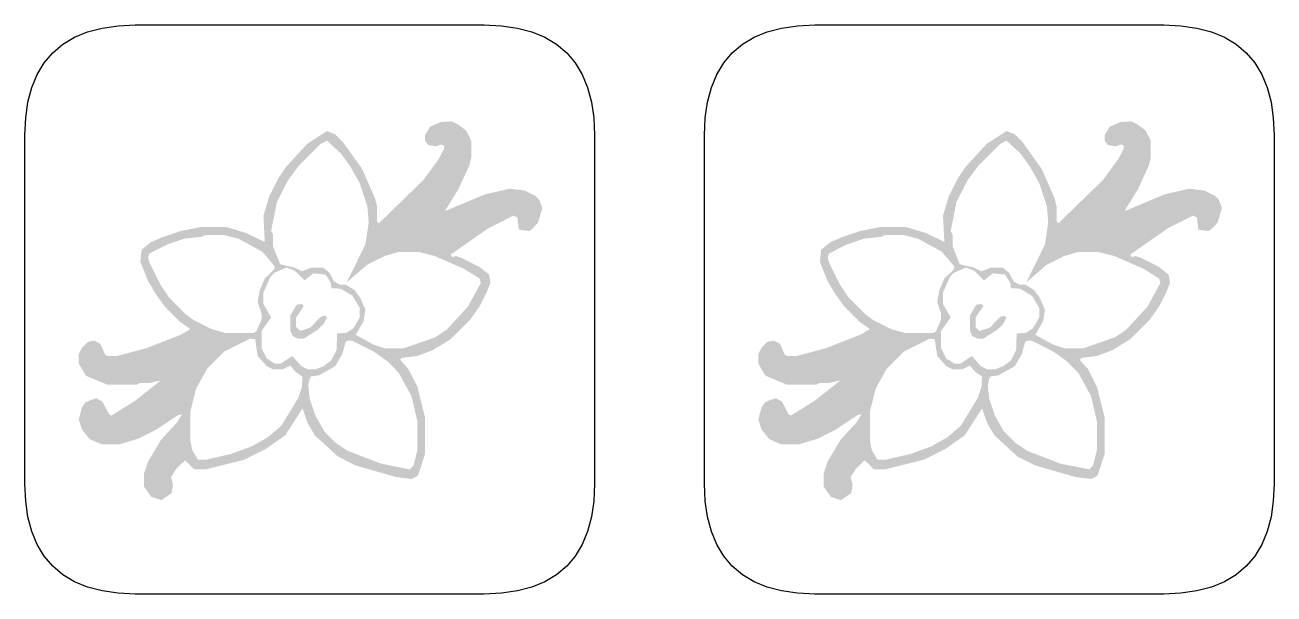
# Model space of a CAD drawing. Header units: millimetres. Extents: x 4 to 299, y 4 to 69.
# Drawn here: x 3.86 to 46.14, y 3.86 to 23.14 of the extents above; entities that cross this region are included whole.
import ezdxf

# ---------------------------------------------------------------- set-up
doc = ezdxf.new("R2010")
doc.units = ezdxf.units.MM
doc.layers.add('CUT', color=1, linetype='Continuous')
doc.layers.add('RASTER', color=7, linetype='Continuous')

msp = doc.modelspace()

# ---------------------------------------------------------------- hatches: boundary and pattern name
at = {"layer": 'RASTER'}
h = msp.add_hatch(color=7, dxfattribs=at)
h.paths.add_polyline_path([(17.944, 19.851), (18.315, 19.871), (18.53, 19.76), (18.791, 19.565), (18.966, 19.22), (18.966, 18.633), (18.901, 18.373), (18.53, 17.572), (18.074, 16.83), (19.422, 17.396), (20.269, 17.592), (20.79, 17.526), (21.135, 17.351), (21.265, 17.22), (21.376, 16.94), (21.226, 16.439), (21.005, 16.205), (20.92, 16.159), (20.575, 16.205), (20.529, 16.615), (20.399, 16.68), (19.533, 16.244), (18.27, 15.358), (18.335, 15.267), (18.445, 15.313), (18.641, 15.247), (19.246, 14.941), (19.572, 14.681), (19.618, 14.401), (19.487, 14.075), (19.246, 13.6), (18.921, 13.144), (18.27, 12.493), (17.664, 12.122), (17.143, 11.926), (16.622, 11.861), (16.557, 11.796), (16.837, 11.49), (17.143, 10.885), (17.404, 9.843), (17.404, 8.605), (17.163, 7.87), (16.948, 7.759), (16.427, 7.824), (15.059, 8.215), (14.454, 8.521), (13.672, 9.237), (13.431, 9.647), (13.256, 10.149), (12.67, 9.237), (12.018, 8.781), (11.283, 8.41), (9.98, 8.085), (9.59, 8.085), (9.283, 8.391), (8.984, 8.104), (8.808, 7.824), (8.873, 7.564), (8.828, 7.284), (8.483, 7.043), (8.137, 7.153), (7.896, 7.498), (7.896, 7.954), (8.027, 8.345), (8.463, 9.081), (9.023, 9.693), (9.179, 9.953), (9.049, 9.927), (8.307, 9.432), (7.701, 9.126), (7.05, 8.931), (6.464, 8.931), (6.054, 9.107), (5.793, 9.432), (5.683, 9.778), (5.793, 10.188), (5.897, 10.344), (6.073, 10.429), (6.269, 10.494), (6.483, 10.383), (6.705, 9.953), (6.79, 9.908), (7.59, 10.409), (8.463, 11.099), (8.092, 11.015), (7.766, 11.015), (7.636, 10.95), (6.659, 10.95), (5.923, 11.256), (5.683, 11.666), (5.683, 11.992), (5.793, 12.206), (5.989, 12.402), (6.203, 12.447), (6.418, 12.337), (6.575, 11.972), (6.659, 11.926), (6.985, 11.926), (7.962, 12.187), (9.134, 12.643), (9.459, 12.838), (9.114, 13.079), (8.593, 13.6), (8.268, 14.056), (8.027, 14.466), (7.766, 15.117), (7.812, 15.527), (8.137, 15.788), (8.548, 15.964), (9.134, 16.159), (9.785, 16.289), (10.697, 16.289), (11.348, 16.094), (11.979, 15.788), (11.934, 16.68), (12.129, 17.331), (12.435, 17.937), (12.696, 18.327), (13.412, 19.109), (14.083, 19.545), (14.363, 19.434), (14.623, 19.174), (15.274, 18.262), (15.711, 17.266), (15.776, 17.006), (15.776, 16.485), (15.841, 16.42), (17.358, 17.898), (17.879, 18.614), (18.055, 18.959), (18.035, 19.07), (17.925, 19.089), (17.794, 19.024), (17.514, 19.07), (17.404, 19.22), (17.404, 19.415), (17.579, 19.695)])
h.paths.add_polyline_path([(14.083, 19.22), (13.868, 19.109), (13.151, 18.393), (12.761, 17.872), (12.39, 17.136), (12.194, 16.159), (12.259, 16.029), (12.259, 15.638), (12.5, 15.033), (12.976, 14.922), (13.236, 14.792), (13.562, 14.922), (13.952, 14.922), (14.167, 14.746), (14.324, 14.446), (14.538, 14.336), (14.734, 14.336), (15.014, 14.16), (15.209, 13.899), (15.385, 13.489), (15.32, 13.099), (15.059, 12.643), (15.645, 12.317), (16.036, 12.187), (16.687, 12.187), (17.749, 12.558), (18.139, 12.819), (18.856, 13.6), (19.292, 14.401), (19.246, 14.551), (18.725, 14.876), (17.729, 15.313), (17.208, 15.443), (16.492, 15.443), (16.036, 15.313), (15.431, 15.006), (14.753, 14.42), (15.385, 15.703), (15.496, 16.439), (15.45, 17.006), (15.19, 17.787), (14.884, 18.327), (14.558, 18.783)], flags=0)
h.paths.add_polyline_path([(9.98, 16.029), (9.85, 15.964), (9.264, 15.899), (8.678, 15.703), (8.072, 15.397), (8.027, 15.247), (8.092, 15.052), (8.463, 14.316), (8.723, 13.926), (9.31, 13.339), (9.57, 13.144), (10.176, 12.838), (10.631, 12.708), (11.608, 12.708), (11.693, 12.753), (11.869, 13.164), (11.869, 13.359), (11.738, 13.75), (11.804, 14.14), (11.979, 14.551), (12.279, 14.837), (12.324, 14.922), (12.279, 15.006), (11.888, 15.462), (11.087, 15.899), (10.566, 16.029)], flags=0)
h.paths.add_polyline_path([(12.715, 14.922), (12.305, 14.746), (12.175, 14.616), (11.934, 14.075), (11.934, 13.685), (12.194, 13.229), (11.869, 12.773), (11.869, 12.187), (12.044, 11.842), (12.324, 11.666), (12.52, 11.666), (12.911, 11.926), (13.217, 11.581), (13.431, 11.471), (13.692, 11.471), (13.972, 11.581), (14.232, 11.777), (14.408, 12.122), (14.428, 12.688), (14.734, 12.708), (14.975, 12.858), (15.19, 13.229), (15.19, 13.554), (14.949, 13.965), (14.538, 14.206), (14.232, 14.225), (14.213, 14.401), (14.037, 14.681), (13.627, 14.726), (13.321, 14.486), (12.995, 14.811)], flags=0)
h.paths.add_polyline_path([(13.06, 13.665), (13.236, 13.685), (13.301, 13.619), (13.041, 13.229), (13.041, 12.903), (13.171, 12.773), (13.516, 12.884), (13.868, 13.248), (14.017, 13.294), (14.083, 13.229), (13.972, 13.014), (13.777, 12.819), (13.301, 12.512), (13.106, 12.512), (12.93, 12.597), (12.845, 12.773), (12.845, 13.294)], flags=0)
h.paths.add_polyline_path([(11.478, 12.512), (10.612, 12.076), (10.026, 11.49), (9.655, 10.819), (9.459, 10.038), (9.459, 9.061), (9.524, 8.736), (9.72, 8.41), (9.98, 8.41), (10.827, 8.605), (11.543, 8.866), (12.084, 9.172), (12.539, 9.563), (13.106, 10.494), (13.236, 10.885), (13.256, 11.23), (13.021, 11.386), (12.845, 11.601), (12.585, 11.471), (12.259, 11.471), (12.044, 11.581), (11.738, 11.926), (11.654, 12.493)], flags=0)
h.paths.add_polyline_path([(14.799, 12.447), (14.714, 12.402), (14.604, 11.992), (14.363, 11.581), (13.822, 11.275), (13.542, 11.23), (13.497, 11.145), (13.451, 10.93), (13.497, 10.494), (13.692, 9.908), (13.998, 9.367), (14.389, 8.977), (14.779, 8.716), (15.906, 8.28), (16.883, 8.085), (17.013, 8.215), (17.143, 8.736), (17.143, 9.712), (16.948, 10.559), (16.511, 11.36), (16.121, 11.751), (15.665, 12.076), (14.929, 12.447)], flags=0)
h = msp.add_hatch(color=7, dxfattribs=at)
h.paths.add_polyline_path([(40.944, 19.851), (41.316, 19.871), (41.53, 19.76), (41.791, 19.565), (41.967, 19.22), (41.967, 18.633), (41.902, 18.373), (41.53, 17.572), (41.075, 16.83), (42.423, 17.396), (43.269, 17.592), (43.79, 17.526), (44.135, 17.351), (44.265, 17.22), (44.376, 16.94), (44.226, 16.439), (44.005, 16.205), (43.92, 16.159), (43.575, 16.205), (43.53, 16.615), (43.399, 16.68), (42.533, 16.244), (41.27, 15.358), (41.335, 15.267), (41.446, 15.313), (41.641, 15.247), (42.247, 14.941), (42.572, 14.681), (42.618, 14.401), (42.488, 14.075), (42.247, 13.6), (41.921, 13.144), (41.27, 12.493), (40.664, 12.122), (40.143, 11.926), (39.623, 11.861), (39.557, 11.796), (39.837, 11.49), (40.143, 10.885), (40.404, 9.843), (40.404, 8.605), (40.163, 7.87), (39.948, 7.759), (39.427, 7.824), (38.06, 8.215), (37.454, 8.521), (36.673, 9.237), (36.432, 9.647), (36.256, 10.149), (35.67, 9.237), (35.019, 8.781), (34.283, 8.41), (32.981, 8.085), (32.59, 8.085), (32.284, 8.391), (31.984, 8.104), (31.808, 7.824), (31.874, 7.564), (31.828, 7.284), (31.483, 7.043), (31.138, 7.153), (30.897, 7.498), (30.897, 7.954), (31.027, 8.345), (31.463, 9.081), (32.023, 9.693), (32.18, 9.953), (32.049, 9.927), (31.307, 9.432), (30.702, 9.126), (30.05, 8.931), (29.464, 8.931), (29.054, 9.107), (28.794, 9.432), (28.683, 9.778), (28.794, 10.188), (28.898, 10.344), (29.074, 10.429), (29.269, 10.494), (29.484, 10.383), (29.705, 9.953), (29.79, 9.908), (30.591, 10.409), (31.463, 11.099), (31.092, 11.015), (30.767, 11.015), (30.636, 10.95), (29.66, 10.95), (28.924, 11.256), (28.683, 11.666), (28.683, 11.992), (28.794, 12.206), (28.989, 12.402), (29.204, 12.447), (29.419, 12.337), (29.575, 11.972), (29.66, 11.926), (29.985, 11.926), (30.962, 12.187), (32.134, 12.643), (32.46, 12.838), (32.115, 13.079), (31.594, 13.6), (31.268, 14.056), (31.027, 14.466), (30.767, 15.117), (30.812, 15.527), (31.138, 15.788), (31.548, 15.964), (32.134, 16.159), (32.785, 16.289), (33.697, 16.289), (34.348, 16.094), (34.98, 15.788), (34.934, 16.68), (35.129, 17.331), (35.436, 17.937), (35.696, 18.327), (36.412, 19.109), (37.083, 19.545), (37.363, 19.434), (37.623, 19.174), (38.275, 18.262), (38.711, 17.266), (38.776, 17.006), (38.776, 16.485), (38.841, 16.42), (40.358, 17.898), (40.879, 18.614), (41.055, 18.959), (41.036, 19.07), (40.925, 19.089), (40.795, 19.024), (40.515, 19.07), (40.404, 19.22), (40.404, 19.415), (40.58, 19.695)])
h.paths.add_polyline_path([(37.083, 19.22), (36.868, 19.109), (36.152, 18.393), (35.761, 17.872), (35.39, 17.136), (35.195, 16.159), (35.26, 16.029), (35.26, 15.638), (35.501, 15.033), (35.976, 14.922), (36.236, 14.792), (36.562, 14.922), (36.953, 14.922), (37.168, 14.746), (37.324, 14.446), (37.539, 14.336), (37.734, 14.336), (38.014, 14.16), (38.21, 13.899), (38.385, 13.489), (38.32, 13.099), (38.06, 12.643), (38.646, 12.317), (39.036, 12.187), (39.688, 12.187), (40.749, 12.558), (41.14, 12.819), (41.856, 13.6), (42.292, 14.401), (42.247, 14.551), (41.726, 14.876), (40.73, 15.313), (40.209, 15.443), (39.492, 15.443), (39.036, 15.313), (38.431, 15.006), (37.754, 14.42), (38.385, 15.703), (38.496, 16.439), (38.45, 17.006), (38.19, 17.787), (37.884, 18.327), (37.558, 18.783)], flags=0)
h.paths.add_polyline_path([(32.981, 16.029), (32.85, 15.964), (32.264, 15.899), (31.678, 15.703), (31.073, 15.397), (31.027, 15.247), (31.092, 15.052), (31.463, 14.316), (31.724, 13.926), (32.31, 13.339), (32.57, 13.144), (33.176, 12.838), (33.632, 12.708), (34.609, 12.708), (34.693, 12.753), (34.869, 13.164), (34.869, 13.359), (34.739, 13.75), (34.804, 14.14), (34.98, 14.551), (35.279, 14.837), (35.325, 14.922), (35.279, 15.006), (34.889, 15.462), (34.088, 15.899), (33.567, 16.029)], flags=0)
h.paths.add_polyline_path([(35.716, 14.922), (35.305, 14.746), (35.175, 14.616), (34.934, 14.075), (34.934, 13.685), (35.195, 13.229), (34.869, 12.773), (34.869, 12.187), (35.045, 11.842), (35.325, 11.666), (35.52, 11.666), (35.911, 11.926), (36.217, 11.581), (36.432, 11.471), (36.692, 11.471), (36.972, 11.581), (37.233, 11.777), (37.409, 12.122), (37.428, 12.688), (37.734, 12.708), (37.975, 12.858), (38.19, 13.229), (38.19, 13.554), (37.949, 13.965), (37.539, 14.206), (37.233, 14.225), (37.213, 14.401), (37.037, 14.681), (36.627, 14.726), (36.321, 14.486), (35.996, 14.811)], flags=0)
h.paths.add_polyline_path([(36.061, 13.665), (36.236, 13.685), (36.302, 13.619), (36.041, 13.229), (36.041, 12.903), (36.171, 12.773), (36.516, 12.884), (36.868, 13.248), (37.018, 13.294), (37.083, 13.229), (36.972, 13.014), (36.777, 12.819), (36.302, 12.512), (36.106, 12.512), (35.93, 12.597), (35.846, 12.773), (35.846, 13.294)], flags=0)
h.paths.add_polyline_path([(34.478, 12.512), (33.612, 12.076), (33.026, 11.49), (32.655, 10.819), (32.46, 10.038), (32.46, 9.061), (32.525, 8.736), (32.72, 8.41), (32.981, 8.41), (33.827, 8.605), (34.543, 8.866), (35.084, 9.172), (35.54, 9.563), (36.106, 10.494), (36.236, 10.885), (36.256, 11.23), (36.022, 11.386), (35.846, 11.601), (35.585, 11.471), (35.26, 11.471), (35.045, 11.581), (34.739, 11.926), (34.654, 12.493)], flags=0)
h.paths.add_polyline_path([(37.799, 12.447), (37.715, 12.402), (37.604, 11.992), (37.363, 11.581), (36.823, 11.275), (36.543, 11.23), (36.497, 11.145), (36.451, 10.93), (36.497, 10.494), (36.692, 9.908), (36.998, 9.367), (37.389, 8.977), (37.78, 8.716), (38.906, 8.28), (39.883, 8.085), (40.013, 8.215), (40.143, 8.736), (40.143, 9.712), (39.948, 10.559), (39.512, 11.36), (39.121, 11.751), (38.665, 12.076), (37.93, 12.447)], flags=0)

# ---------------------------------------------------------------- linework, layer by layer
at = {"layer": 'CUT'}
for points in [[(3.863, 19.404), (3.888, 19.988), (3.965, 20.528), (4.094, 21.019), (4.277, 21.462), (4.513, 21.856), (4.802, 22.198), (5.145, 22.488), (5.538, 22.724), (5.981, 22.906), (6.472, 23.035), (7.012, 23.112), (7.597, 23.138), (19.404, 23.138), (19.988, 23.112), (20.528, 23.035), (21.019, 22.906), (21.462, 22.724), (21.856, 22.488), (22.198, 22.198), (22.488, 21.856), (22.724, 21.462), (22.906, 21.019), (23.035, 20.528), (23.112, 19.988), (23.138, 19.404), (23.138, 7.597), (23.112, 7.012), (23.035, 6.472), (22.906, 5.981), (22.724, 5.538), (22.488, 5.144), (22.198, 4.802), (21.856, 4.513), (21.462, 4.277), (21.019, 4.094), (20.528, 3.965), (19.988, 3.888), (19.404, 3.862), (7.597, 3.862), (7.012, 3.888), (6.472, 3.965), (5.981, 4.094), (5.538, 4.277), (5.145, 4.513), (4.802, 4.802), (4.513, 5.144), (4.277, 5.538), (4.094, 5.981), (3.965, 6.472), (3.888, 7.012), (3.863, 7.597)], [(26.863, 19.404), (26.888, 19.988), (26.965, 20.528), (27.095, 21.019), (27.277, 21.462), (27.513, 21.856), (27.803, 22.198), (28.145, 22.488), (28.538, 22.724), (28.981, 22.906), (29.473, 23.035), (30.012, 23.112), (30.597, 23.138), (42.404, 23.138), (42.989, 23.112), (43.528, 23.035), (44.02, 22.906), (44.463, 22.724), (44.856, 22.488), (45.198, 22.198), (45.488, 21.856), (45.724, 21.462), (45.906, 21.019), (46.036, 20.528), (46.113, 19.988), (46.138, 19.404), (46.138, 7.597), (46.113, 7.012), (46.036, 6.472), (45.906, 5.981), (45.724, 5.538), (45.488, 5.144), (45.198, 4.802), (44.856, 4.513), (44.463, 4.277), (44.02, 4.094), (43.528, 3.965), (42.989, 3.888), (42.404, 3.862), (30.597, 3.862), (30.012, 3.888), (29.473, 3.965), (28.981, 4.094), (28.538, 4.277), (28.145, 4.513), (27.803, 4.802), (27.513, 5.144), (27.277, 5.538), (27.095, 5.981), (26.965, 6.472), (26.888, 7.012), (26.863, 7.597)]]:
    msp.add_lwpolyline(points, close=True, dxfattribs=at)

doc.saveas('drawing.dxf')
